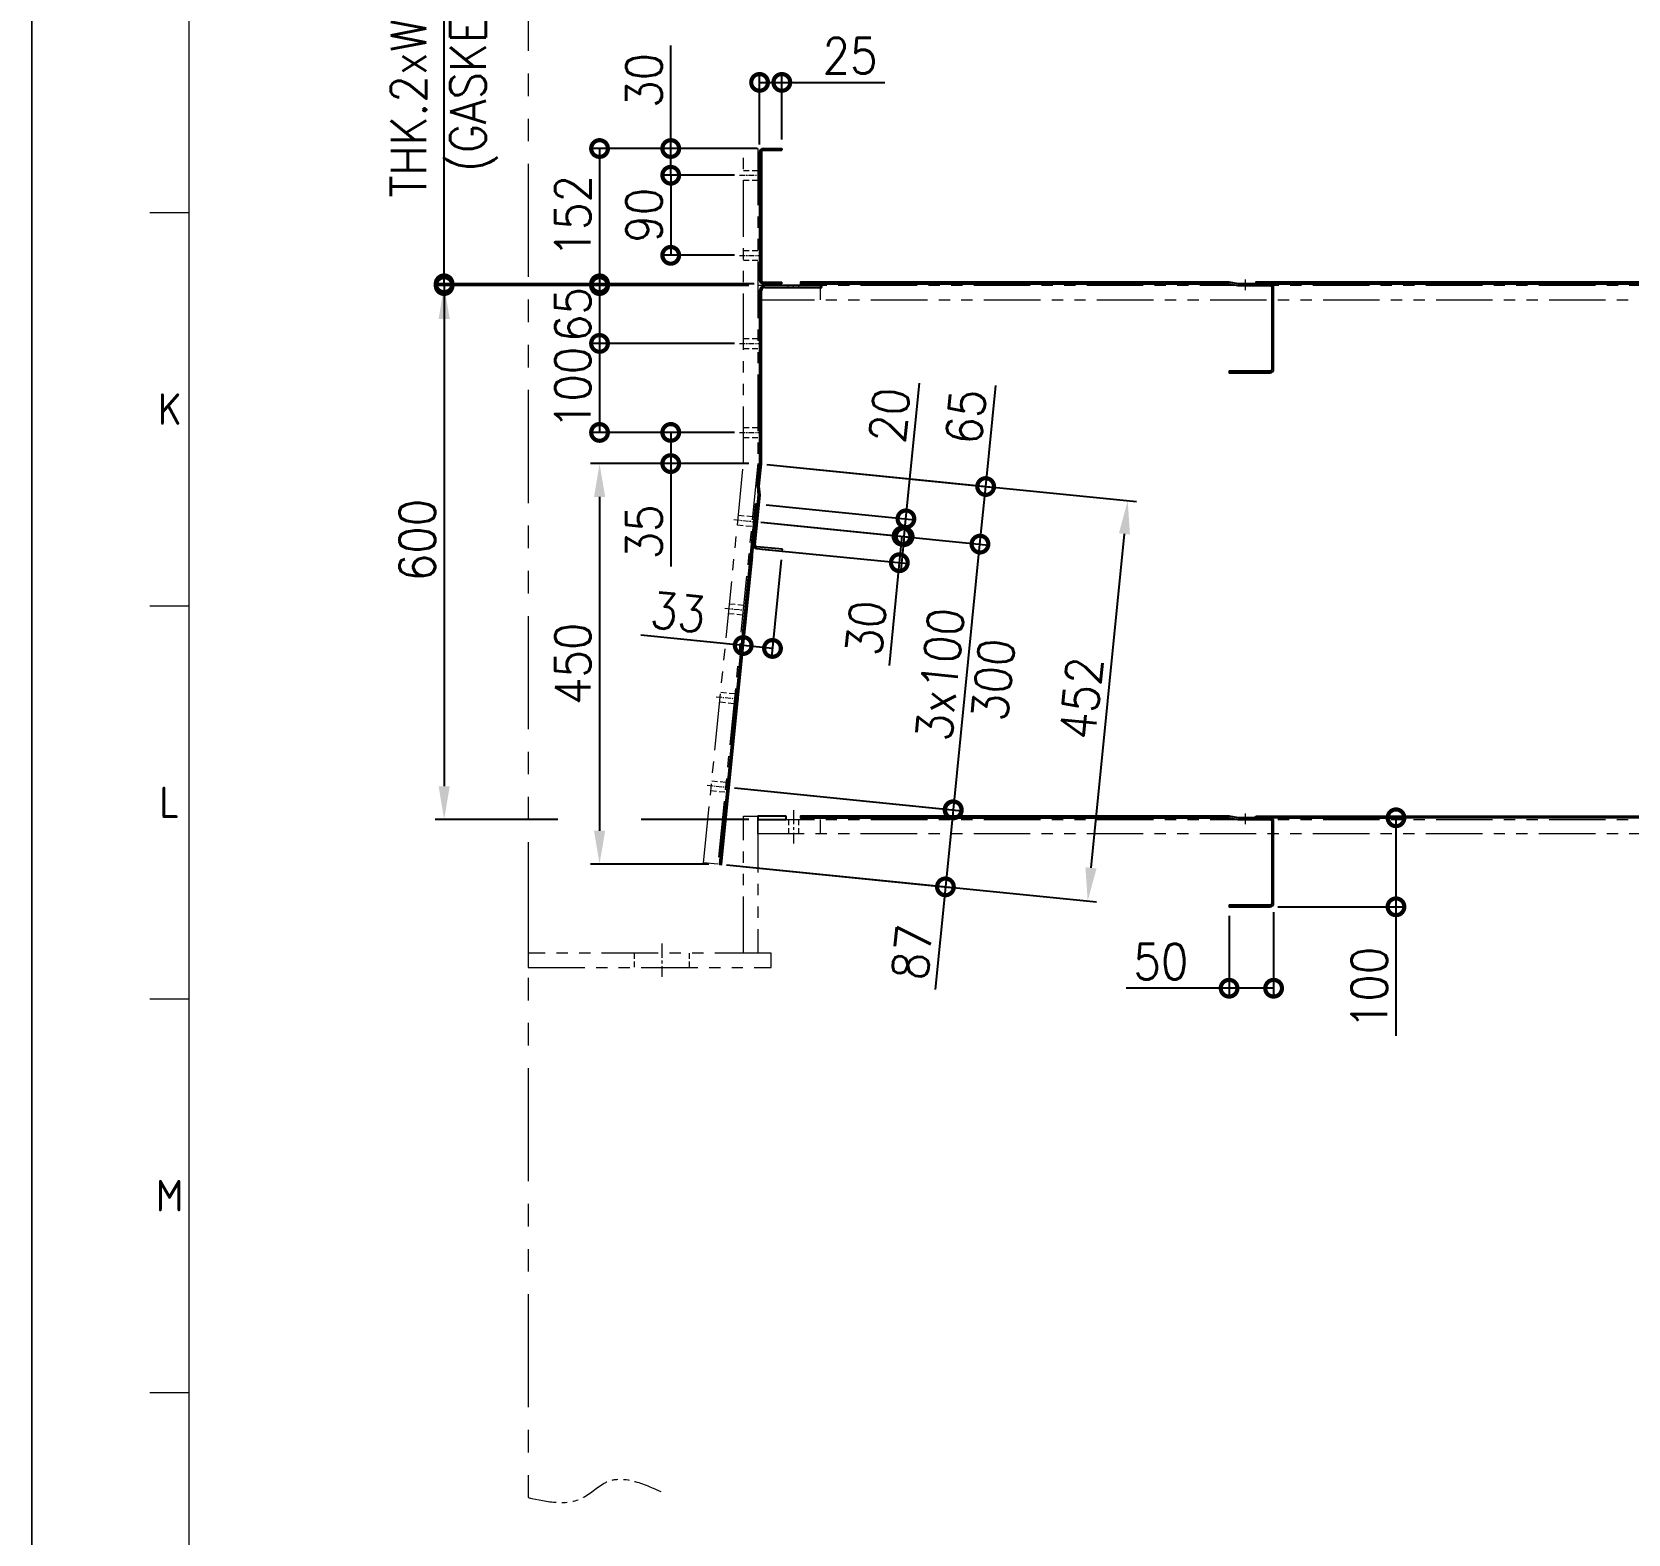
# Model space of a CAD drawing. Header units: inches. Extents: x -15980 to 45789, y -23276 to 2417.
# Drawn here: x 25682 to 27475, y -18996 to -17308 of the extents above; entities that cross this region are included whole.
import ezdxf
from ezdxf.enums import TextEntityAlignment as Align

# ---------------------------------------------------------------- set-up
doc = ezdxf.new("R2010")
doc.units = ezdxf.units.IN
doc.header["$MEASUREMENT"] = 0
for name, pattern in [('CENTER', [50.8, 31.75, -6.35, 6.35, -6.35]), ('CENTERX2', [101.6, 63.5, -12.7, 12.7, -12.7]), ('HIDDEN', [9.525, 6.35, -3.175]), ('HIDDENX2', [19.05, 12.7, -6.35]), ('PHANTOMX2', [127, 63.5, -12.7, 12.7, -12.7, 12.7, -12.7])]:
    doc.linetypes.add(name, pattern=pattern)
for name, color, linetype, lineweight in [('CADRE', 254, 'Continuous', 5), ('Center line', 181, 'CENTER', 5), ('CENTER LINES', 181, 'CENTERX2', 5), ('HATCH', 130, 'PHANTOMX2', 9), ('HIDDEN', 211, 'HIDDEN', 5), ('HIDDEN LINES', 211, 'HIDDENX2', 5), ('Plot Plan', 9, 'Continuous', 0)]:
    doc.layers.add(name, color=color, linetype=linetype, lineweight=lineweight)
doc.layers.add('dim', color=82, linetype='Continuous')
doc.styles.add('ISO Proportional', font='isocp.shx')
doc.styles.add('ROMANS', font='ROMANS.shx', dxfattribs={"width": 0.9, "bigfont": '@extfont2.shx'})
doc.dimstyles.new('1X25', dxfattribs={"dimscale": 25, "dimtxt": 1.6, "dimasz": 1.5, "dimexe": 0.4, "dimexo": 0.4, "dimgap": 0.4, "dimtad": 1, "dimdsep": 46, "dimtxsty": 'ROMANS', "dimcen": 0, "dimclrd": 256, "dimclre": 256, "dimclrt": 2, "dimadec": 0, "dimazin": 0, "dimtfac": 1, "dimtmove": 0, "dimatfit": 3, "dimfxl": 0.7, "dimlwd": -1, "dimlwe": -1, "dimarcsym": 1})

# ---------------------------------------------------------------- blocks, each defined once
blk = doc.blocks.new('A$Cee465144')
blk.add_lwpolyline([(0, 0), (16, 0), (16, 154), (0, 154)], close=True)
blk = doc.blocks.new('A$Cb76dd283')
blk.add_lwpolyline([(0, 16), (273, 16), (273, 0), (0, 0)], close=True)
blk = doc.blocks.new('A$Cb94309cf')
at = {"layer": 'Center line', "ltscale": 0.5}
blk.add_line((123, 37.4), (123, 0), dxfattribs=at)
at = {"layer": 'HIDDEN'}
for p, q in [((92, 26.7), (92, 10.7)), ((154, 26.7), (154, 10.7))]:
    blk.add_line(p, q, dxfattribs=at)
blk.add_blockref('A$Cb76dd283', (0, 10.7))
blk = doc.blocks.new('A$Ce1682b65')
blk.add_line((2034.7, 416), (2034.7, 400))
blk.add_lwpolyline([(2104.7, 416), (20.7, 416), (20.7, 400), (2104.7, 400)], close=True)
at = {"layer": 'Center line', "ltscale": 0.5}
blk.add_line((2064.7, 426.7), (2064.7, 389.3), dxfattribs=at)
at = {"layer": 'HIDDEN'}
for p, q in [((2059.2, 416), (2059.2, 400)), ((2070.2, 416), (2070.2, 400))]:
    blk.add_line(p, q, dxfattribs=at)
for name, p in [('A$Cee465144', (2104.7, 266)), ('A$Cb94309cf', (2089.7, 239.3))]:
    blk.add_blockref(name, p)
blk = doc.blocks.new('A$C56ddf3ee')
blk.add_lwpolyline([(32, 2), (0, 2), (0, -2), (32, -2)], close=True)
blk = doc.blocks.new('A$C8d7a2891')
blk.add_lwpolyline([(4, 98, 0.414214), (2, 96), (2, 4, 0.414214), (4, 2), (50, 2), (50, 0), (4, 0, -0.414214), (0, 4), (0, 96, -0.414214), (4, 100), (40, 100), (50, 102), (531.5, 102), (531.5, 100), (50.2, 100), (40.2, 98)], format="xyb", close=True)
at = {"layer": 'CENTER LINES', "ltscale": 0.2}
blk.add_line((32, 105), (32, 93), dxfattribs=at)
at = {"layer": 'HIDDEN LINES', "ltscale": 0.2}
for p, q in [((26.5, 100), (26.5, 98)), ((37.5, 100), (37.5, 98))]:
    blk.add_line(p, q, dxfattribs=at)
blk = doc.blocks.new('A$C86bb2282')
blk.add_lwpolyline([(0, 2), (965, 2), (965, 0), (0, 0)], close=True)
blk = doc.blocks.new('A$Cd9858e28')
for name, p in [('A$C56ddf3ee', (258, 418)), ('A$C86bb2282', (817.5, 418))]:
    blk.add_blockref(name, p)
at = {"xscale": -1}
blk.add_blockref('A$C8d7a2891', (837.5, 318), dxfattribs=at)
at = {"layer": 'HATCH', "ltscale": 2, "xscale": -1}
blk.add_blockref('A$Ce1682b65', (2362.7, 0), dxfattribs=at)
blk = doc.blocks.new('A$Cc77a19d6')
blk.add_line((130.9, 650), (130.9, 634))
for points in [[(60.9, 804), (60.9, 450), (15.9, 0), (0, 1.6), (44.9, 450.8), (44.9, 804)], [(2144.9, 650), (60.9, 650), (60.9, 634), (2144.9, 634)]]:
    blk.add_lwpolyline(points, close=True)
at = {"layer": 'Center line', "ltscale": 0.2}
for p, q in [((40.3, 774), (65.6, 774)), ((40.3, 684), (65.6, 684)), ((40.3, 585), (65.6, 585)), ((40.3, 485), (65.6, 485)), ((33.9, 387.1), (59.1, 384.6)), ((23.9, 287.6), (49.1, 285.1)), ((14, 188.1), (39.2, 185.6)), ((4, 88.6), (29.2, 86.1))]:
    blk.add_line(p, q, dxfattribs=at)
at = {"layer": 'HIDDEN'}
for p, q in [((44.9, 779.5), (60.9, 779.5)), ((44.9, 768.5), (60.9, 768.5)), ((44.9, 689.5), (60.9, 689.5)), ((44.9, 678.5), (60.9, 678.5)), ((44.9, 590.5), (60.9, 590.5)), ((44.9, 579.5), (60.9, 579.5)), ((44.9, 490.5), (60.9, 490.5)), ((44.9, 479.5), (60.9, 479.5)), ((38, 381.2), (53.9, 379.6)), ((39.1, 392.1), (55, 390.6)), ((29.1, 292.6), (45, 291)), ((28, 281.7), (43.9, 280.1)), ((18.1, 182.2), (34, 180.6)), ((19.2, 193.1), (35.1, 191.5)), ((9.2, 93.6), (25.1, 92)), ((8.1, 82.7), (24, 81.1))]:
    blk.add_line(p, q, dxfattribs=at)
blk = doc.blocks.new('A$C537b4bd3')
for p, q in [((1, 148), (1, 4)), ((3, 148), (3, 4)), ((5, 152), (26, 152)), ((5, 150), (26, 150)), ((26, 152), (26, 150)), ((5, 2), (26, 2)), ((5, 0), (26, 0)), ((26, 0), (26, 2))]:
    blk.add_line(p, q)
for centre, radius, start, end in [((5, 148), 4, 90, 180), ((5, 148), 2, 90, 180), ((5, 4), 4, 180, 270), ((5, 4), 2, 180, 270)]:
    blk.add_arc(centre, radius, start, end)
at = {"layer": 'CENTER LINES'}
for p, q in [((0, 122), (4, 122)), ((0, 32), (4, 32))]:
    blk.add_line(p, q, dxfattribs=at)
at = {"layer": 'HIDDEN LINES'}
for p, q in [((1, 134.5), (3, 134.5)), ((1, 109.5), (3, 109.5)), ((1, 44.5), (3, 44.5)), ((1, 19.5), (3, 19.5))]:
    blk.add_line(p, q, dxfattribs=at)
blk = doc.blocks.new('A$C9a173c8a')
for p, q in [((7.1, 292.3), (7.1, 98.3)), ((9.1, 98.2), (9.1, 292.3)), ((77.1, 298.3), (13.1, 298.3)), ((13.1, 296.3), (77.1, 296.3)), ((77.1, 296.3), (77.1, 298.3)), ((4.6, 73.1), (7.1, 98.3)), ((6.6, 73.1), (9.1, 98.2)), ((4.6, 73.1), (5.6, 63)), ((7.6, 63), (6.6, 73.1)), ((5.6, 63), (0, 7.3)), ((2, 7.1), (7.6, 63)), ((3.6, 2.9), (32.5, 0)), ((32.7, 2), (3.8, 4.9)), ((32.5, 0), (32.7, 2))]:
    blk.add_line(p, q)
for centre, radius, start, end in [((13.1, 292.3), 6, 90, 180), ((13.1, 292.3), 4, 90, 180), ((4, 6.9), 4, 174.2894, 264.2924), ((4, 6.9), 2, 174.2894, 264.2924)]:
    blk.add_arc(centre, radius, start, end)
at = {"layer": 'CENTER LINES', "ltscale": 0.1}
blk.add_line((45.1, 295.3), (45.1, 299.3), dxfattribs=at)
at = {"layer": 'CENTER LINES'}
for p, q in [((6.1, 233.3), (10.1, 233.3)), ((6.1, 133.3), (10.1, 133.3)), ((1.6, 33.2), (5.6, 32.8))]:
    blk.add_line(p, q, dxfattribs=at)
at = {"layer": 'HIDDEN LINES', "ltscale": 0.1}
for p, q in [((39.1, 296.3), (39.1, 298.3)), ((51.1, 296.3), (51.1, 298.3))]:
    blk.add_line(p, q, dxfattribs=at)
at = {"layer": 'HIDDEN LINES'}
for p, q in [((7.1, 245.8), (9.1, 245.8)), ((7.1, 220.8), (9.1, 220.8)), ((7.1, 145.8), (9.1, 145.8)), ((7.1, 120.8), (9.1, 120.8)), ((3.9, 45.6), (5.8, 45.4)), ((1.4, 20.7), (3.4, 20.5))]:
    blk.add_line(p, q, dxfattribs=at)
blk = doc.blocks.new('A$C08025b31')
at = {"layer": 'CENTER LINES'}
blk.add_line((0, 27.4), (4, 27.4), dxfattribs=at)
at = {"layer": 'HIDDEN LINES'}
for p, q in [((1, 39.9), (3, 39.9)), ((1, 14.9), (3, 14.9))]:
    blk.add_line(p, q, dxfattribs=at)
blk = doc.blocks.new('A$C36d1456c')
blk.add_lwpolyline([(40.5, 405.2), (0, 0.2), (2, 0), (42.5, 405)], close=True)
at = {"rotation": 354.2894111810961}
for p in [(34.8, 358.2), (24.8, 258.7), (14.9, 159.1), (4.9, 59.6)]:
    blk.add_blockref('A$C08025b31', p, dxfattribs=at)
blk = doc.blocks.new('A$C0940930d')
at = {"xscale": -1}
for name, p in [('A$C537b4bd3', (2341, 652.4)), ('A$C9a173c8a', (2347.1, 352.1)), ('A$C36d1456c', (2385, 0))]:
    blk.add_blockref(name, p, dxfattribs=at)
for name, p in [('A$C86bb2282', (817.5, 652.4)), ('A$C8d7a2891', (1762.5, 552.4))]:
    blk.add_blockref(name, p)
at = {"layer": 'HATCH', "ltscale": 2, "xscale": -1}
blk.add_blockref('A$Cc77a19d6', (2402.9, 0.4), dxfattribs=at)
blk = doc.blocks.new('_DotSmall')
at = {"color": 0, "linetype": 'ByBlock', "const_width": 0.5}
blk.add_lwpolyline([(-0.0625, 0, 1), (0.0625, 0, 1)], format="xyb", close=True, dxfattribs=at)
blk = doc.blocks.new('*D808')
at = {"layer": 'Defpoints', "color": 0, "transparency": 16777216}
for p in [(26524.6, -17364.5), (26499.6, -17444.4), (26524.6, -17438.8)]:
    blk.add_point(p, dxfattribs=at)
at = {"layer": 'dim', "transparency": 16777216}
for p, q in [((26499.6, -17434.4), (26499.6, -17354.5)), ((26524.6, -17428.8), (26524.6, -17354.5)), ((26499.6, -17364.5), (26524.6, -17364.5)), ((26524.6, -17364.5), (26640.4, -17364.5))]:
    blk.add_line(p, q, dxfattribs=at)
at = {"layer": 'dim', "transparency": 16777216, "xscale": 37.5, "yscale": 37.5, "zscale": 37.5, "rotation": 180}
blk.add_blockref('_DotSmall', (26499.6, -17364.5), dxfattribs=at)
at = {"layer": 'dim', "transparency": 16777216, "xscale": 37.5, "yscale": 37.5, "zscale": 37.5}
blk.add_blockref('_DotSmall', (26524.6, -17364.5), dxfattribs=at)
at = {"layer": 'dim', "color": 2, "transparency": 16777216, "insert": (26601.3, -17334.5), "char_height": 40, "attachment_point": 5, "style": 'ROMANS'}
blk.add_mtext('25', dxfattribs=at)
blk = doc.blocks.new('*D809')
at = {"layer": 'Defpoints', "color": 0, "transparency": 16777216}
for p in [(26399.8, -17438.8), (26481.6, -17438.8), (26479.7, -17468.8)]:
    blk.add_point(p, dxfattribs=at)
at = {"layer": 'dim', "transparency": 16777216}
for p, q in [((26399.8, -17438.8), (26399.8, -17323)), ((26471.6, -17438.8), (26389.8, -17438.8)), ((26399.8, -17468.8), (26399.8, -17438.8)), ((26469.7, -17468.8), (26389.8, -17468.8))]:
    blk.add_line(p, q, dxfattribs=at)
at = {"layer": 'dim', "transparency": 16777216, "xscale": 37.5, "yscale": 37.5, "zscale": 37.5}
for p, rotation in [((26399.8, -17438.8), 90), ((26399.8, -17468.8), 270)]:
    blk.add_blockref('_DotSmall', p, dxfattribs=dict(at, rotation=rotation))
at = {"layer": 'dim', "color": 2, "transparency": 16777216, "insert": (26369.8, -17362.2), "char_height": 40, "attachment_point": 5, "rotation": 90, "style": 'ROMANS'}
blk.add_mtext('30', dxfattribs=at)
blk = doc.blocks.new('*D810')
at = {"layer": 'Defpoints', "color": 0, "transparency": 16777216}
for p in [(26481.6, -17468.8), (26399.8, -17558.8), (26481.6, -17558.8)]:
    blk.add_point(p, dxfattribs=at)
at = {"layer": 'dim', "transparency": 16777216}
for p, q in [((26471.6, -17468.8), (26389.8, -17468.8)), ((26399.8, -17468.8), (26399.8, -17558.8)), ((26471.6, -17558.8), (26389.8, -17558.8))]:
    blk.add_line(p, q, dxfattribs=at)
at = {"layer": 'dim', "transparency": 16777216, "xscale": 37.5, "yscale": 37.5, "zscale": 37.5}
for p, rotation in [((26399.8, -17468.8), 90), ((26399.8, -17558.8), 270)]:
    blk.add_blockref('_DotSmall', p, dxfattribs=dict(at, rotation=rotation))
at = {"layer": 'dim', "color": 2, "transparency": 16777216, "insert": (26369.8, -17513.8), "char_height": 40, "attachment_point": 5, "rotation": 90, "style": 'ROMANS'}
blk.add_mtext('90', dxfattribs=at)
blk = doc.blocks.new('*D811')
at = {"layer": 'Defpoints', "color": 0, "transparency": 16777216}
for p in [(26506.7, -17438.8), (26319.8, -17590.8), (26503.6, -17590.8)]:
    blk.add_point(p, dxfattribs=at)
at = {"layer": 'dim', "transparency": 16777216}
for p, q in [((26496.7, -17438.8), (26309.8, -17438.8)), ((26319.8, -17438.8), (26319.8, -17590.8)), ((26493.6, -17590.8), (26309.8, -17590.8))]:
    blk.add_line(p, q, dxfattribs=at)
at = {"layer": 'dim', "transparency": 16777216, "xscale": 37.5, "yscale": 37.5, "zscale": 37.5}
for p, rotation in [((26319.8, -17438.8), 90), ((26319.8, -17590.8), 270)]:
    blk.add_blockref('_DotSmall', p, dxfattribs=dict(at, rotation=rotation))
at = {"layer": 'dim', "color": 2, "transparency": 16777216, "insert": (26289.8, -17514.8), "char_height": 40, "attachment_point": 5, "rotation": 90, "style": 'ROMANS'}
blk.add_mtext('152', dxfattribs=at)
blk = doc.blocks.new('*D812')
at = {"layer": 'Defpoints', "color": 0, "transparency": 16777216}
for p in [(26145.2, -17590.8), (26503.6, -17590.8), (26497.6, -17592.8)]:
    blk.add_point(p, dxfattribs=at)
at = {"layer": 'dim', "transparency": 16777216}
for p, q in [((26145.2, -17590.8), (26145.2, -17194.1)), ((26493.6, -17590.8), (26135.2, -17590.8)), ((26145.2, -17592.8), (26145.2, -17590.8)), ((26487.6, -17592.8), (26135.2, -17592.8)), ((26145.2, -17592.8), (26145.2, -17630.3))]:
    blk.add_line(p, q, dxfattribs=at)
at = {"layer": 'dim', "transparency": 16777216, "xscale": 37.5, "yscale": 37.5, "zscale": 37.5}
for p, rotation in [((26145.2, -17590.8), 270), ((26145.2, -17592.8), 90)]:
    blk.add_blockref('_DotSmall', p, dxfattribs=dict(at, rotation=rotation))
at = {"layer": 'dim', "color": 2, "transparency": 16777216, "insert": (26145.2, -17355), "char_height": 40, "attachment_point": 5, "rotation": 90, "style": 'ROMANS'}
blk.add_mtext('THK.2xW.30\\P(GASKET)', dxfattribs=at)
blk = doc.blocks.new('*D813')
at = {"layer": 'Defpoints', "color": 0, "transparency": 16777216}
for p in [(26497.6, -17592.8), (26319.8, -17657.8), (26477, -17657.8)]:
    blk.add_point(p, dxfattribs=at)
at = {"layer": 'dim', "transparency": 16777216}
for p, q in [((26487.6, -17592.8), (26309.8, -17592.8)), ((26319.8, -17592.8), (26319.8, -17657.8)), ((26467, -17657.8), (26309.8, -17657.8))]:
    blk.add_line(p, q, dxfattribs=at)
at = {"layer": 'dim', "transparency": 16777216, "xscale": 37.5, "yscale": 37.5, "zscale": 37.5}
for p, rotation in [((26319.8, -17592.8), 90), ((26319.8, -17657.8), 270)]:
    blk.add_blockref('_DotSmall', p, dxfattribs=dict(at, rotation=rotation))
at = {"layer": 'dim', "color": 2, "transparency": 16777216, "insert": (26289.8, -17625.3), "char_height": 40, "attachment_point": 5, "rotation": 90, "style": 'ROMANS'}
blk.add_mtext('65', dxfattribs=at)
blk = doc.blocks.new('*D814')
at = {"layer": 'Defpoints', "color": 0, "transparency": 16777216}
for p in [(26481.6, -17657.8), (26319.8, -17757.8), (26481.6, -17757.8)]:
    blk.add_point(p, dxfattribs=at)
at = {"layer": 'dim', "transparency": 16777216}
for p, q in [((26471.6, -17657.8), (26309.8, -17657.8)), ((26319.8, -17657.8), (26319.8, -17757.8)), ((26471.6, -17757.8), (26309.8, -17757.8))]:
    blk.add_line(p, q, dxfattribs=at)
at = {"layer": 'dim', "transparency": 16777216, "xscale": 37.5, "yscale": 37.5, "zscale": 37.5}
for p, rotation in [((26319.8, -17657.8), 90), ((26319.8, -17757.8), 270)]:
    blk.add_blockref('_DotSmall', p, dxfattribs=dict(at, rotation=rotation))
at = {"layer": 'dim', "color": 2, "transparency": 16777216, "insert": (26289.8, -17707.8), "char_height": 40, "attachment_point": 5, "rotation": 90, "style": 'ROMANS'}
blk.add_mtext('100', dxfattribs=at)
blk = doc.blocks.new('*D815')
at = {"layer": 'Defpoints', "color": 0, "transparency": 16777216}
for p in [(26481.6, -17757.8), (26399.8, -17792.8), (26497.6, -17792.8)]:
    blk.add_point(p, dxfattribs=at)
at = {"layer": 'dim', "transparency": 16777216}
for p, q in [((26471.6, -17757.8), (26389.8, -17757.8)), ((26399.8, -17757.8), (26399.8, -17792.8)), ((26487.6, -17792.8), (26389.8, -17792.8)), ((26399.8, -17792.8), (26399.8, -17908.6))]:
    blk.add_line(p, q, dxfattribs=at)
at = {"layer": 'dim', "transparency": 16777216, "xscale": 37.5, "yscale": 37.5, "zscale": 37.5}
for p, rotation in [((26399.8, -17757.8), 90), ((26399.8, -17792.8), 270)]:
    blk.add_blockref('_DotSmall', p, dxfattribs=dict(at, rotation=rotation))
at = {"layer": 'dim', "color": 2, "transparency": 16777216, "insert": (26369.8, -17869.5), "char_height": 40, "attachment_point": 5, "rotation": 90, "style": 'ROMANS'}
blk.add_mtext('35', dxfattribs=at)
blk = doc.blocks.new('*D851')
at = {"layer": 'Defpoints', "color": 0, "transparency": 16777216}
for p in [(26497.6, -17792.8), (26319.8, -18242.8), (26452.6, -18242.8)]:
    blk.add_point(p, dxfattribs=at)
at = {"layer": 'dim', "transparency": 16777216}
for p, q in [((26487.6, -17792.8), (26309.8, -17792.8)), ((26319.8, -17830.3), (26319.8, -18205.3)), ((26442.6, -18242.8), (26309.8, -18242.8))]:
    blk.add_line(p, q, dxfattribs=at)
for points in [[(26313.6, -17830.3), (26326.1, -17830.3), (26319.8, -17792.8)], [(26313.6, -18205.3), (26326.1, -18205.3), (26319.8, -18242.8)]]:
    blk.add_solid(points, dxfattribs=at)
at = {"layer": 'dim', "color": 2, "transparency": 16777216, "insert": (26289.8, -18017.8), "char_height": 40, "attachment_point": 5, "rotation": 90, "style": 'ROMANS'}
blk.add_mtext('450', dxfattribs=at)
blk = doc.blocks.new('*D852')
at = {"layer": 'Defpoints', "color": 0, "transparency": 16777216}
for p in [(26497.6, -17592.8), (26145.2, -18192.8), (26497.6, -18192.8)]:
    blk.add_point(p, dxfattribs=at)
at = {"layer": 'dim', "transparency": 16777216}
for p, q in [((26487.6, -17592.8), (26135.2, -17592.8)), ((26145.2, -17630.3), (26145.2, -18155.3)), ((26273, -18192.8), (26135.2, -18192.8)), ((26487.6, -18192.8), (26366.7, -18192.8))]:
    blk.add_line(p, q, dxfattribs=at)
for points in [[(26139, -17630.3), (26151.5, -17630.3), (26145.2, -17592.8)], [(26139, -18155.3), (26151.5, -18155.3), (26145.2, -18192.8)]]:
    blk.add_solid(points, dxfattribs=at)
at = {"layer": 'dim', "color": 2, "transparency": 16777216, "insert": (26115.2, -17878.7), "char_height": 40, "attachment_point": 5, "rotation": 90, "style": 'ROMANS'}
blk.add_mtext('600', dxfattribs=at)
blk = doc.blocks.new('*D816')
at = {"layer": 'Defpoints', "color": 0, "transparency": 16777216}
for p in [(26495.2, -17857.9), (26659.6, -17874.4), (26492.2, -17887.8)]:
    blk.add_point(p, dxfattribs=at)
at = {"layer": 'dim', "transparency": 16777216}
for p, q in [((26505.1, -17858.9), (26669.6, -17875.4)), ((26659.6, -17874.4), (26656.6, -17904.2)), ((26502.1, -17888.8), (26666.6, -17905.2)), ((26656.6, -17904.2), (26645.1, -18019.5))]:
    blk.add_line(p, q, dxfattribs=at)
at = {"layer": 'dim', "transparency": 16777216, "xscale": 37.5, "yscale": 37.5, "zscale": 37.5}
for p, rotation in [((26659.6, -17874.4), 84.28940803520784), ((26656.6, -17904.2), 264.2894080352079)]:
    blk.add_blockref('_DotSmall', p, dxfattribs=dict(at, rotation=rotation))
at = {"layer": 'dim', "color": 2, "transparency": 16777216, "insert": (26619.2, -17977.5), "char_height": 40, "attachment_point": 5, "rotation": 84.2894, "style": 'ROMANS'}
blk.add_mtext('30', dxfattribs=at)
blk = doc.blocks.new('*D817')
at = {"layer": 'Defpoints', "color": 0, "transparency": 16777216}
for p in [(26497.1, -17838.2), (26495.1, -17858.1), (26664, -17854.9)]:
    blk.add_point(p, dxfattribs=at)
at = {"layer": 'dim', "transparency": 16777216}
for p, q in [((26664, -17854.9), (26679.3, -17702.4)), ((26507.1, -17839.2), (26674, -17855.9)), ((26505.1, -17859.1), (26672, -17875.8)), ((26662, -17874.8), (26664, -17854.9)), ((26662, -17874.8), (26658.3, -17912.1))]:
    blk.add_line(p, q, dxfattribs=at)
at = {"layer": 'dim', "transparency": 16777216, "xscale": 37.5, "yscale": 37.5, "zscale": 37.5}
for p, rotation in [((26664, -17854.9), 264.2894080351926), ((26662, -17874.8), 84.2894080351926)]:
    blk.add_blockref('_DotSmall', p, dxfattribs=dict(at, rotation=rotation))
at = {"layer": 'dim', "color": 2, "transparency": 16777216, "insert": (26645.5, -17738.4), "char_height": 40, "attachment_point": 5, "rotation": 84.2894, "style": 'ROMANS'}
blk.add_mtext('20', dxfattribs=at)
blk = doc.blocks.new('*D818')
at = {"layer": 'Defpoints', "color": 0, "transparency": 16777216}
for p in [(26492.2, -17887.8), (26525, -17891.1), (26514.1, -18000.5)]:
    blk.add_point(p, dxfattribs=at)
at = {"layer": 'dim', "transparency": 16777216}
for p, q in [((26491.2, -17897.7), (26480.2, -18007.2)), ((26524, -17901), (26513.1, -18010.5)), ((26481.2, -17997.2), (26366, -17985.7)), ((26514.1, -18000.5), (26481.2, -17997.2))]:
    blk.add_line(p, q, dxfattribs=at)
at = {"layer": 'dim', "transparency": 16777216, "xscale": 37.5, "yscale": 37.5, "zscale": 37.5}
for p, rotation in [((26481.2, -17997.2), 174.2923534111643), ((26514.1, -18000.5), 354.2923534111643)]:
    blk.add_blockref('_DotSmall', p, dxfattribs=dict(at, rotation=rotation))
at = {"layer": 'dim', "color": 2, "transparency": 16777216, "insert": (26408, -17959.8), "char_height": 40, "attachment_point": 5, "rotation": 354.2924, "style": 'ROMANS'}
blk.add_mtext('33', dxfattribs=at)
blk = doc.blocks.new('*D819')
at = {"layer": 'Defpoints', "color": 0, "transparency": 16777216}
for p in [(26497.6, -17793), (26753.6, -17818.6), (26491.2, -17857.7)]:
    blk.add_point(p, dxfattribs=at)
at = {"layer": 'dim', "transparency": 16777216}
for p, q in [((26753.6, -17818.6), (26765, -17705.1)), ((26507.6, -17794), (26763.6, -17819.6)), ((26747.2, -17883.3), (26753.6, -17818.6)), ((26501.1, -17858.7), (26757.1, -17884.3))]:
    blk.add_line(p, q, dxfattribs=at)
at = {"layer": 'dim', "transparency": 16777216, "xscale": 37.5, "yscale": 37.5, "zscale": 37.5}
for p, rotation in [((26753.6, -17818.6), 84.28940803521157), ((26747.2, -17883.3), 264.2894080352115)]:
    blk.add_blockref('_DotSmall', p, dxfattribs=dict(at, rotation=rotation))
at = {"layer": 'dim', "color": 2, "transparency": 16777216, "insert": (26731.3, -17740.2), "char_height": 40, "attachment_point": 5, "rotation": 84.2894, "style": 'ROMANS'}
blk.add_mtext('65', dxfattribs=at)
blk = doc.blocks.new('*D820')
at = {"layer": 'Defpoints', "color": 0, "transparency": 16777216}
for p in [(26461.3, -18156.3), (26717, -18181.8), (26452.6, -18242.8)]:
    blk.add_point(p, dxfattribs=at)
at = {"layer": 'dim', "transparency": 16777216}
for p, q in [((26471.3, -18157.3), (26727, -18182.8)), ((26717, -18181.8), (26708.4, -18268.4)), ((26462.6, -18243.8), (26718.3, -18269.4)), ((26708.4, -18268.4), (26696.9, -18383.6))]:
    blk.add_line(p, q, dxfattribs=at)
at = {"layer": 'dim', "transparency": 16777216, "xscale": 37.5, "yscale": 37.5, "zscale": 37.5}
for p, rotation in [((26717, -18181.8), 84.28940803516315), ((26708.4, -18268.4), 264.2894080351631)]:
    blk.add_blockref('_DotSmall', p, dxfattribs=dict(at, rotation=rotation))
at = {"layer": 'dim', "color": 2, "transparency": 16777216, "insert": (26670.9, -18341.7), "char_height": 40, "attachment_point": 5, "rotation": 84.2894, "style": 'ROMANS'}
blk.add_mtext('87', dxfattribs=at)
blk = doc.blocks.new('*D821')
at = {"layer": 'Defpoints', "color": 0, "transparency": 16777216}
for p in [(26491.2, -17857.7), (26747.2, -17883.3), (26461.3, -18156.3)]:
    blk.add_point(p, dxfattribs=at)
at = {"layer": 'dim', "transparency": 16777216}
for p, q in [((26501.1, -17858.7), (26757.1, -17884.3)), ((26717.3, -18181.9), (26747.2, -17883.3)), ((26471.3, -18157.3), (26727.3, -18182.9))]:
    blk.add_line(p, q, dxfattribs=at)
at = {"layer": 'dim', "transparency": 16777216, "xscale": 37.5, "yscale": 37.5, "zscale": 37.5}
for p, rotation in [((26747.2, -17883.3), 84.28940803521161), ((26717.3, -18181.9), 264.2894080352116)]:
    blk.add_blockref('_DotSmall', p, dxfattribs=dict(at, rotation=rotation))
at = {"layer": 'dim', "color": 2, "transparency": 16777216, "char_height": 40, "attachment_point": 5, "rotation": 84.2894, "style": 'ROMANS'}
for s, insert in [('3x100', (26702.4, -18029.6)), ('300', (26762.1, -18035.6))]:
    blk.add_mtext(s, dxfattribs=dict(at, insert=insert))
blk = doc.blocks.new('*D822')
at = {"layer": 'Defpoints', "color": 0, "transparency": 16777216}
for p in [(26497.6, -17793), (26913.2, -17834.5), (26452.6, -18242.8)]:
    blk.add_point(p, dxfattribs=at)
at = {"layer": 'dim', "transparency": 16777216}
for p, q in [((26507.6, -17794), (26923.2, -17835.5)), ((26872, -18247.1), (26909.5, -17871.9)), ((26462.6, -18243.8), (26878.2, -18285.4))]:
    blk.add_line(p, q, dxfattribs=at)
for points in [[(26903.3, -17871.2), (26915.7, -17872.5), (26913.2, -17834.5)], [(26865.7, -18246.4), (26878.2, -18247.7), (26868.2, -18284.4)]]:
    blk.add_solid(points, dxfattribs=at)
at = {"layer": 'dim', "color": 2, "transparency": 16777216, "insert": (26860.9, -18056.5), "char_height": 40, "attachment_point": 5, "rotation": 84.2894, "style": 'ROMANS'}
blk.add_mtext('452', dxfattribs=at)
blk = doc.blocks.new('*D823')
at = {"layer": 'Defpoints', "color": 0, "transparency": 16777216}
for p in [(27072, -18190.8), (27072, -18290.8), (27214.6, -18290.8)]:
    blk.add_point(p, dxfattribs=at)
at = {"layer": 'dim', "transparency": 16777216}
for p, q in [((27082, -18190.8), (27224.6, -18190.8)), ((27214.6, -18190.8), (27214.6, -18290.8)), ((27082, -18290.8), (27224.6, -18290.8)), ((27214.6, -18290.8), (27214.6, -18435.8))]:
    blk.add_line(p, q, dxfattribs=at)
at = {"layer": 'dim', "transparency": 16777216, "xscale": 37.5, "yscale": 37.5, "zscale": 37.5}
for p, rotation in [((27214.6, -18190.8), 90), ((27214.6, -18290.8), 270)]:
    blk.add_blockref('_DotSmall', p, dxfattribs=dict(at, rotation=rotation))
at = {"layer": 'dim', "color": 2, "transparency": 16777216, "insert": (27184.6, -18382), "char_height": 40, "attachment_point": 5, "rotation": 90, "style": 'ROMANS'}
blk.add_mtext('100', dxfattribs=at)
blk = doc.blocks.new('*D824')
at = {"layer": 'Defpoints', "color": 0, "transparency": 16777216}
for p in [(27027.1, -18290.8), (27077.1, -18286.8), (27027.1, -18382.3)]:
    blk.add_point(p, dxfattribs=at)
at = {"layer": 'dim', "transparency": 16777216}
for p, q in [((27027.1, -18300.8), (27027.1, -18392.3)), ((27077.1, -18296.8), (27077.1, -18392.3)), ((27027.1, -18382.3), (26911.4, -18382.3)), ((27077.1, -18382.3), (27027.1, -18382.3))]:
    blk.add_line(p, q, dxfattribs=at)
at = {"layer": 'dim', "transparency": 16777216, "xscale": 37.5, "yscale": 37.5, "zscale": 37.5, "rotation": 180}
blk.add_blockref('_DotSmall', (27027.1, -18382.3), dxfattribs=at)
at = {"layer": 'dim', "transparency": 16777216, "xscale": 37.5, "yscale": 37.5, "zscale": 37.5}
blk.add_blockref('_DotSmall', (27077.1, -18382.3), dxfattribs=at)
at = {"layer": 'dim', "color": 2, "transparency": 16777216, "insert": (26950.5, -18352.3), "char_height": 40, "attachment_point": 5, "style": 'ROMANS'}
blk.add_mtext('50', dxfattribs=at)
blk = doc.blocks.new('A$Ceb6babff')
at = {"layer": 'CADRE', "color": 2}
for p, q in [((132.6, 2832.7), (176.8, 2832.7)), ((132.6, 2390.8), (176.8, 2390.8)), ((132.6, 1948.9), (176.8, 1948.9)), ((132.6, 1506.9), (176.8, 1506.9))]:
    blk.add_line(p, q, dxfattribs=at)
at = {"layer": 'CADRE', "color": 8}
blk.add_lwpolyline([(0, 0), (10500, 0), (10500, 7424.2), (0, 7424.2)], close=True, dxfattribs=at)
at = {"layer": 'CADRE', "color": 4}
blk.add_lwpolyline([(176.8, 7247.5), (10323.2, 7247.5), (10323.2, 176.8), (176.8, 176.8)], close=True, dxfattribs=at)
at = {"layer": 'Plot Plan', "linetype": 'ByBlock'}
blk.add_lwpolyline([(10500, 0), (0, 0), (0, 7424.2), (10500, 7424.2)], close=True, dxfattribs=at)
at = {"layer": 'CADRE', "color": 2, "style": 'ISO Proportional'}
for s, p in [('K', (154.7, 2611.7)), ('L', (154.7, 2169.8)), ('M', (154.7, 1727.9))]:
    blk.add_text(s, height=35.4, dxfattribs=at).set_placement(p, align=Align.MIDDLE)

msp = doc.modelspace()

# ---------------------------------------------------------------- linework, layer by layer
at = {"layer": 'HATCH', "ltscale": 2}
msp.add_line((26239.648, -16440.111), (26239.648, -18954.582), dxfattribs=at)
at = {"layer": 'HATCH', "ltscale": 0.5}
msp.add_spline([(26239.648, -18954.582), (26301.082, -18954.761), (26327.633, -18937.071), (26390.887, -18948.823)], degree=3, dxfattribs=at)

# ---------------------------------------------------------------- block references
for name, p in [('A$Ceb6babff', (25682.079, -20343.245)), ('A$Cd9858e28', (26239.648, -18608.825))]:
    msp.add_blockref(name, p)
at = {"xscale": -1}
msp.add_blockref('A$C0940930d', (28839.648, -18243.224), dxfattribs=at)

# ---------------------------------------------------------------- dimensions: what is measured, and where the dimension line sits
at = {"layer": 'dim'}
dim = msp.add_linear_dim(base=(26145.227, -17590.825), p1=(26497.648, -17592.825), p2=(26503.648, -17590.825), angle=90, text='THK.<>xW.30\\X(GASKET)', dimstyle='1X25', override={"dimblk1": 'DotSmall', "dimblk2": 'DotSmall', "dimsah": 1, "dimtmove": 0}, dxfattribs=at)
dim.commit()
dim.dimension.update_dxf_attribs({"geometry": '*D812', "text_midpoint": (26145.227, -17354.968), "dimtype": 160})
for base, p1, p2, picture, middle in [((26524.646, -17364.542), (26499.648, -17444.361), (26524.646, -17438.825), '*D808', (26601.289, -17334.542)), ((27027.148, -18382.307), (27077.148, -18286.825), (27027.148, -18290.825), '*D824', (26950.505, -18352.307))]:
    dim = msp.add_linear_dim(base=base, p1=p1, p2=p2, dimstyle='1X25', override={"dimblk1": 'DotSmall', "dimblk2": 'DotSmall', "dimsah": 1}, dxfattribs=at)
    dim.commit()
    dim.dimension.update_dxf_attribs({"geometry": picture, "text_midpoint": middle})
for base, p1, p2, override, picture, middle in [((26399.826, -17438.825), (26479.744, -17468.825), (26481.648, -17438.825), {"dimblk1": 'DotSmall', "dimblk2": 'DotSmall', "dimsah": 1}, '*D809', (26369.826, -17362.182)), ((26399.826, -17558.825), (26481.648, -17468.825), (26481.648, -17558.825), {"dimblk1": 'DotSmall', "dimblk2": 'DotSmall', "dimsah": 1, "dimtmove": 0}, '*D810', (26369.826, -17513.825)), ((26319.826, -18242.825), (26497.648, -17792.825), (26452.648, -18242.825), {"dimtmove": 0}, '*D851', (26289.826, -18017.825)), ((27214.577, -18290.825), (27072.042, -18190.825), (27072.042, -18290.825), {"dimblk1": 'DotSmall', "dimblk2": 'DotSmall', "dimsah": 1}, '*D823', (27184.577, -18382.039))]:
    dim = msp.add_linear_dim(base=base, p1=p1, p2=p2, angle=90, dimstyle='1X25', override=override, dxfattribs=at)
    dim.commit()
    dim.dimension.update_dxf_attribs({"geometry": picture, "text_midpoint": middle})
for base, p1, p2, angle, override, picture, middle, dimtype in [((26319.826, -17590.824), (26506.738, -17438.825), (26503.564, -17590.824), 90, {"dimblk1": 'DotSmall', "dimblk2": 'DotSmall', "dimsah": 1, "dimtmove": 0}, '*D811', (26319.826, -17514.824), 160), ((26319.826, -17657.825), (26497.648, -17592.825), (26476.986, -17657.825), 90, {"dimblk1": 'DotSmall', "dimblk2": 'DotSmall', "dimsah": 1}, '*D813', (26319.826, -17625.325), 160), ((26319.826, -17757.825), (26481.648, -17657.825), (26481.648, -17757.825), 90, {"dimblk1": 'DotSmall', "dimblk2": 'DotSmall', "dimsah": 1}, '*D814', (26319.826, -17707.825), 160), ((26399.826, -17792.825), (26481.648, -17757.825), (26497.648, -17792.825), 90, {"dimblk1": 'DotSmall', "dimblk2": 'DotSmall', "dimsah": 1, "dimtmove": 0}, '*D815', (26399.826, -17869.468), 160), ((26659.615, -17874.392), (26492.171, -17887.797), (26495.156, -17857.946), 84.289408, {"dimblk1": 'DotSmall', "dimblk2": 'DotSmall', "dimsah": 1}, '*D816', (26649.004, -17980.506), 161), ((26514.059, -18000.519), (26492.171, -17887.797), (26524.997, -17891.078), 354.292353, {"dimdec": 0, "dimblk1": 'DotSmall', "dimblk2": 'DotSmall', "dimsah": 1}, '*D818', (26404.969, -17989.615), 161), ((26717.05, -18181.831), (26452.648, -18242.825), (26461.305, -18156.257), 84.289408, {"dimdec": 0, "dimblk1": 'DotSmall', "dimblk2": 'DotSmall', "dimsah": 1}, '*D820', (26700.766, -18344.662), 161)]:
    dim = msp.add_linear_dim(base=base, p1=p1, p2=p2, angle=angle, dimstyle='1X25', override=override, dxfattribs=at)
    dim.commit()
    dim.dimension.update_dxf_attribs({"geometry": picture, "text_midpoint": middle, "dimtype": dimtype})
dim = msp.add_linear_dim(base=(26145.227, -18192.825), p1=(26497.648, -17592.825), p2=(26497.648, -18192.825), angle=90, dimstyle='1X25', dxfattribs=at)
dim.commit()
dim.dimension.update_dxf_attribs({"geometry": '*D852', "text_midpoint": (26145.227, -17878.656), "dimtype": 160})
for p1, p2, distance, override, picture, middle in [((26491.156, -17857.746), (26497.632, -17792.986), -257.282, {"dimdec": 0, "dimblk1": 'DotSmall', "dimblk2": 'DotSmall', "dimsah": 1}, '*D819', (26731.327, -17740.191)), ((26495.126, -17858.143), (26497.116, -17838.242), -167.736, {"dimblk1": 'DotSmall', "dimblk2": 'DotSmall', "dimsah": 1}, '*D817', (26645.526, -17738.371)), ((26452.648, -18242.825), (26497.632, -17792.986), -417.646, {"dimdec": 0}, '*D822', (26860.862, -18056.477))]:
    dim = msp.add_aligned_dim(p1=p1, p2=p2, distance=distance, dimstyle='1X25', override=override, dxfattribs=at)
    dim.commit()
    dim.dimension.update_dxf_attribs({"geometry": picture, "text_midpoint": middle})
dim = msp.add_aligned_dim(p1=(26461.305, -18156.257), p2=(26491.156, -17857.746), distance=-257.282, text='3x100\\X<>', dimstyle='1X25', override={"dimdec": 0, "dimblk1": 'DotSmall', "dimblk2": 'DotSmall', "dimsah": 1}, dxfattribs=at)
dim.commit()
dim.dimension.update_dxf_attribs({"geometry": '*D821', "text_midpoint": (26732.236, -18032.602)})

doc.saveas('drawing.dxf')
